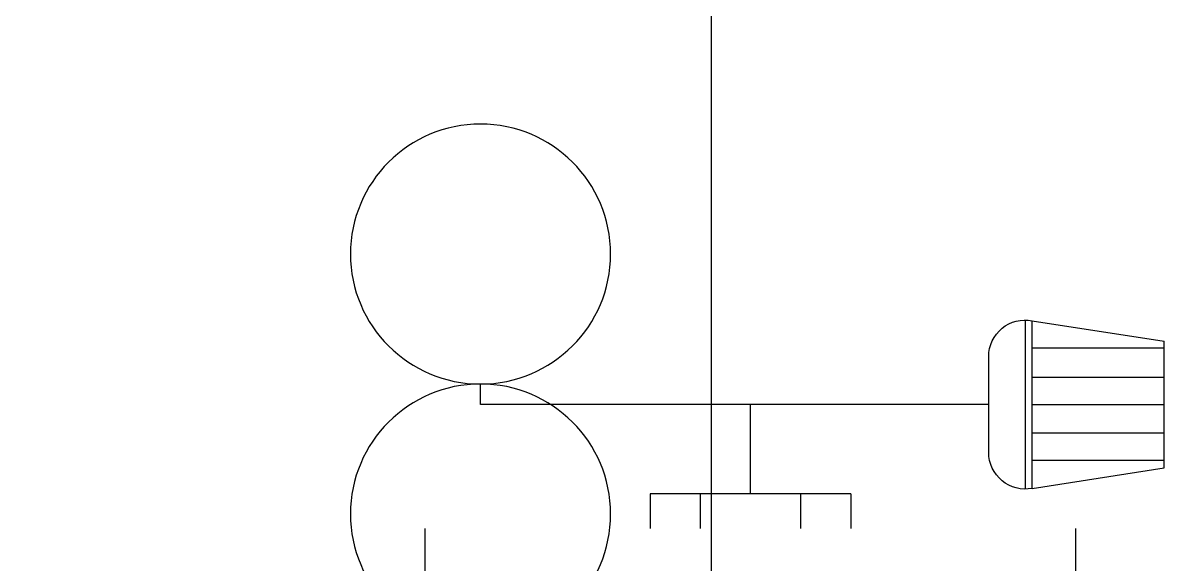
# Model space of a CAD drawing. Header units: inches. Extents: x 21 to 38546, y 13 to 15001.
# Drawn here: x 4358.75 to 4380.69, y 1287.09 to 1297.51 of the extents above; entities that cross this region are included whole.
import ezdxf

# ---------------------------------------------------------------- set-up
doc = ezdxf.new("R2010")
doc.units = ezdxf.units.IN
doc.header["$MEASUREMENT"] = 0
for name, color, linetype in [('pex_boru_dönüş', 5, 'Continuous'), ('pex_boru_gidiş', 1, 'Continuous'), ('RAST-IST-RADYATÖR-DİNAMİK BLOK', 83, 'Continuous')]:
    doc.layers.add(name, color=color, linetype=linetype)

# ---------------------------------------------------------------- blocks, each defined once
blk = doc.blocks.new('IS_RADYATOR-PLAN-40')
at = {"layer": 'RAST-IST-RADYATÖR-DİNAMİK BLOK', "color": 10}
for centre in [(-10.28, 11.439), (-5.28, 11.439)]:
    blk.add_circle(centre, 2.5, dxfattribs=at)
blk = doc.blocks.new('IS_RADYATOR-PLAN-50')
at = {"layer": 'RAST-IST-RADYATÖR-DİNAMİK BLOK', "color": 10}
for centre in [(-10.28, 11.439), (-5.28, 11.439)]:
    blk.add_circle(centre, 2.5, dxfattribs=at)
blk = doc.blocks.new('IS_RADYATOR-PLAN-60')
at = {"layer": 'RAST-IST-RADYATÖR-DİNAMİK BLOK', "color": 10}
for centre in [(-10.28, 11.439), (-5.28, 11.439)]:
    blk.add_circle(centre, 2.5, dxfattribs=at)
blk = doc.blocks.new('IS_RADYATOR-PLAN-70')
at = {"layer": 'RAST-IST-RADYATÖR-DİNAMİK BLOK', "color": 10}
for centre in [(-10.28, 11.439), (-5.28, 11.439)]:
    blk.add_circle(centre, 2.5, dxfattribs=at)
blk = doc.blocks.new('IS_RADYATOR-PLAN-80')
at = {"layer": 'RAST-IST-RADYATÖR-DİNAMİK BLOK', "color": 10}
for centre in [(-10.28, 11.439), (-5.28, 11.439)]:
    blk.add_circle(centre, 2.5, dxfattribs=at)
blk = doc.blocks.new('IS_RADYATOR-PLAN-90')
at = {"layer": 'RAST-IST-RADYATÖR-DİNAMİK BLOK', "color": 10}
for centre in [(-10.28, 11.439), (-5.28, 11.439)]:
    blk.add_circle(centre, 2.5, dxfattribs=at)
blk = doc.blocks.new('IS_RADYATOR-PLAN-100')
at = {"layer": 'RAST-IST-RADYATÖR-DİNAMİK BLOK', "color": 10}
for centre in [(-10.28, 11.439), (-5.28, 11.439)]:
    blk.add_circle(centre, 2.5, dxfattribs=at)
blk = doc.blocks.new('IS_RADYATOR-PLAN-110')
at = {"layer": 'RAST-IST-RADYATÖR-DİNAMİK BLOK', "color": 10}
for centre in [(-10.28, 11.439), (-5.28, 11.439)]:
    blk.add_circle(centre, 2.5, dxfattribs=at)
blk = doc.blocks.new('IS_RADYATOR-PLAN-120')
at = {"layer": 'RAST-IST-RADYATÖR-DİNAMİK BLOK', "color": 10}
for centre in [(-10.28, 11.439), (-5.28, 11.439)]:
    blk.add_circle(centre, 2.5, dxfattribs=at)
blk = doc.blocks.new('IS_RADYATOR-PLAN-130')
at = {"layer": 'RAST-IST-RADYATÖR-DİNAMİK BLOK', "color": 10}
for centre in [(-10.28, 11.439), (-5.28, 11.439)]:
    blk.add_circle(centre, 2.5, dxfattribs=at)
blk = doc.blocks.new('IS_RADYATOR-PLAN-140')
at = {"layer": 'RAST-IST-RADYATÖR-DİNAMİK BLOK', "color": 10}
for centre in [(-10.28, 11.439), (-5.28, 11.439)]:
    blk.add_circle(centre, 2.5, dxfattribs=at)
blk = doc.blocks.new('IS_RADYATOR-PLAN-150')
at = {"layer": 'RAST-IST-RADYATÖR-DİNAMİK BLOK', "color": 7}
for p, q in [((-7.385, 11.439), (-7.78, 11.439)), ((-7.385, 1.67), (-7.385, 11.439)), ((-5.668, 6.25), (-7.385, 6.25)), ((-6.462, 1.67), (-8.309, 1.67)), ((-9.011, 0.968), (-5.76, 0.968)), ((-5.773, 0.833), (-8.998, 0.833)), ((-8.998, 0.833), (-8.603, -1.704)), ((-8.467, -1.704), (-8.467, 0.833)), ((-7.906, -1.704), (-7.906, 0.833)), ((-7.381, -1.704), (-7.381, 0.833)), ((-6.832, -1.704), (-6.832, 0.833)), ((-6.308, -1.704), (-6.308, 0.833)), ((-5.773, 0.833), (-6.168, -1.704)), ((-6.168, -1.704), (-8.603, -1.704))]:
    blk.add_line(p, q, dxfattribs=at)
at = {"layer": 'RAST-IST-RADYATÖR-DİNAMİK BLOK'}
for p, q in [((-5.668, 7.214), (-5.668, 8.178)), ((-5.668, 8.178), (-5, 8.178)), ((-5.668, 5.286), (-5.668, 7.214)), ((-5.668, 7.214), (-5, 7.214)), ((-5.668, 4.322), (-5.668, 5.286)), ((-5.668, 5.286), (-5, 5.286)), ((-5.668, 4.322), (-5, 4.322))]:
    blk.add_line(p, q, dxfattribs=at)
blk.add_lwpolyline([(-5, 0), (145, 0), (145, 12.5), (-5, 12.5)], dxfattribs=at)
at = {"layer": 'RAST-IST-RADYATÖR-DİNAMİK BLOK', "color": 10}
blk.add_circle((-10.28, 11.439), 2.5, dxfattribs=at)
at = {"layer": 'RAST-IST-RADYATÖR-DİNAMİK BLOK', "color": 7}
for centre, start, end in [((-8.309, 0.968), 90, 191.1518), ((-6.462, 0.968), 348.8482, 90)]:
    blk.add_arc(centre, 0.702, start, end, dxfattribs=at)
blk = doc.blocks.new('IS_RADYATOR-PLAN-160')
at = {"layer": 'RAST-IST-RADYATÖR-DİNAMİK BLOK', "color": 7}
for p, q in [((-7.385, 11.439), (-7.78, 11.439)), ((-7.385, 1.67), (-7.385, 11.439)), ((-5.668, 6.25), (-7.385, 6.25)), ((-6.462, 1.67), (-8.309, 1.67)), ((-9.011, 0.968), (-5.76, 0.968)), ((-5.773, 0.833), (-8.998, 0.833)), ((-8.998, 0.833), (-8.603, -1.704)), ((-8.467, -1.704), (-8.467, 0.833)), ((-7.906, -1.704), (-7.906, 0.833)), ((-7.381, -1.704), (-7.381, 0.833)), ((-6.832, -1.704), (-6.832, 0.833)), ((-6.308, -1.704), (-6.308, 0.833)), ((-5.773, 0.833), (-6.168, -1.704)), ((-6.168, -1.704), (-8.603, -1.704))]:
    blk.add_line(p, q, dxfattribs=at)
at = {"layer": 'RAST-IST-RADYATÖR-DİNAMİK BLOK'}
for p, q in [((-5.668, 7.214), (-5.668, 8.178)), ((-5.668, 8.178), (-5, 8.178)), ((-5.668, 5.286), (-5.668, 7.214)), ((-5.668, 7.214), (-5, 7.214)), ((-5.668, 4.322), (-5.668, 5.286)), ((-5.668, 5.286), (-5, 5.286)), ((-5.668, 4.322), (-5, 4.322))]:
    blk.add_line(p, q, dxfattribs=at)
blk.add_lwpolyline([(-5, 0), (155, 0), (155, 12.5), (-5, 12.5)], dxfattribs=at)
at = {"layer": 'RAST-IST-RADYATÖR-DİNAMİK BLOK', "color": 10}
blk.add_circle((-10.28, 11.439), 2.5, dxfattribs=at)
at = {"layer": 'RAST-IST-RADYATÖR-DİNAMİK BLOK', "color": 7}
for centre, start, end in [((-8.309, 0.968), 90, 191.1518), ((-6.462, 0.968), 348.8482, 90)]:
    blk.add_arc(centre, 0.702, start, end, dxfattribs=at)
blk = doc.blocks.new('IS_RADYATOR-PLAN-170')
at = {"layer": 'RAST-IST-RADYATÖR-DİNAMİK BLOK', "color": 7}
for p, q in [((-7.385, 11.439), (-7.78, 11.439)), ((-7.385, 1.67), (-7.385, 11.439)), ((-5.668, 6.25), (-7.385, 6.25)), ((-6.462, 1.67), (-8.309, 1.67)), ((-9.011, 0.968), (-5.76, 0.968)), ((-5.773, 0.833), (-8.998, 0.833)), ((-8.998, 0.833), (-8.603, -1.704)), ((-8.467, -1.704), (-8.467, 0.833)), ((-7.906, -1.704), (-7.906, 0.833)), ((-7.381, -1.704), (-7.381, 0.833)), ((-6.832, -1.704), (-6.832, 0.833)), ((-6.308, -1.704), (-6.308, 0.833)), ((-5.773, 0.833), (-6.168, -1.704)), ((-6.168, -1.704), (-8.603, -1.704))]:
    blk.add_line(p, q, dxfattribs=at)
at = {"layer": 'RAST-IST-RADYATÖR-DİNAMİK BLOK'}
for p, q in [((-5.668, 7.214), (-5.668, 8.178)), ((-5.668, 8.178), (-5, 8.178)), ((-5.668, 5.286), (-5.668, 7.214)), ((-5.668, 7.214), (-5, 7.214)), ((-5.668, 4.322), (-5.668, 5.286)), ((-5.668, 5.286), (-5, 5.286)), ((-5.668, 4.322), (-5, 4.322))]:
    blk.add_line(p, q, dxfattribs=at)
blk.add_lwpolyline([(-5, 0), (165, 0), (165, 12.5), (-5, 12.5)], dxfattribs=at)
at = {"layer": 'RAST-IST-RADYATÖR-DİNAMİK BLOK', "color": 10}
blk.add_circle((-10.28, 11.439), 2.5, dxfattribs=at)
at = {"layer": 'RAST-IST-RADYATÖR-DİNAMİK BLOK', "color": 7}
for centre, start, end in [((-8.309, 0.968), 90, 191.1518), ((-6.462, 0.968), 348.8482, 90)]:
    blk.add_arc(centre, 0.702, start, end, dxfattribs=at)
blk = doc.blocks.new('IS_RADYATOR-PLAN-180')
at = {"layer": 'RAST-IST-RADYATÖR-DİNAMİK BLOK', "color": 7}
for p, q in [((-7.385, 11.439), (-7.78, 11.439)), ((-7.385, 1.67), (-7.385, 11.439)), ((-5.668, 6.25), (-7.385, 6.25)), ((-6.462, 1.67), (-8.309, 1.67)), ((-9.011, 0.968), (-5.76, 0.968)), ((-5.773, 0.833), (-8.998, 0.833)), ((-8.998, 0.833), (-8.603, -1.704)), ((-8.467, -1.704), (-8.467, 0.833)), ((-7.906, -1.704), (-7.906, 0.833)), ((-7.381, -1.704), (-7.381, 0.833)), ((-6.832, -1.704), (-6.832, 0.833)), ((-6.308, -1.704), (-6.308, 0.833)), ((-5.773, 0.833), (-6.168, -1.704)), ((-6.168, -1.704), (-8.603, -1.704))]:
    blk.add_line(p, q, dxfattribs=at)
at = {"layer": 'RAST-IST-RADYATÖR-DİNAMİK BLOK'}
for p, q in [((-5.668, 7.214), (-5.668, 8.178)), ((-5.668, 8.178), (-5, 8.178)), ((-5.668, 5.286), (-5.668, 7.214)), ((-5.668, 7.214), (-5, 7.214)), ((-5.668, 4.322), (-5.668, 5.286)), ((-5.668, 5.286), (-5, 5.286)), ((-5.668, 4.322), (-5, 4.322))]:
    blk.add_line(p, q, dxfattribs=at)
blk.add_lwpolyline([(-5, 0), (175, 0), (175, 12.5), (-5, 12.5)], dxfattribs=at)
at = {"layer": 'RAST-IST-RADYATÖR-DİNAMİK BLOK', "color": 10}
blk.add_circle((-10.28, 11.439), 2.5, dxfattribs=at)
at = {"layer": 'RAST-IST-RADYATÖR-DİNAMİK BLOK', "color": 7}
for centre, start, end in [((-8.309, 0.968), 90, 191.1518), ((-6.462, 0.968), 348.8482, 90)]:
    blk.add_arc(centre, 0.702, start, end, dxfattribs=at)
blk = doc.blocks.new('IS_RADYATOR-PLAN-190')
at = {"layer": 'RAST-IST-RADYATÖR-DİNAMİK BLOK', "color": 7}
for p, q in [((-7.385, 11.439), (-7.78, 11.439)), ((-7.385, 1.67), (-7.385, 11.439)), ((-5.668, 6.25), (-7.385, 6.25)), ((-6.462, 1.67), (-8.309, 1.67)), ((-9.011, 0.968), (-5.76, 0.968)), ((-5.773, 0.833), (-8.998, 0.833)), ((-8.998, 0.833), (-8.603, -1.704)), ((-8.467, -1.704), (-8.467, 0.833)), ((-7.906, -1.704), (-7.906, 0.833)), ((-7.381, -1.704), (-7.381, 0.833)), ((-6.832, -1.704), (-6.832, 0.833)), ((-6.308, -1.704), (-6.308, 0.833)), ((-5.773, 0.833), (-6.168, -1.704)), ((-6.168, -1.704), (-8.603, -1.704))]:
    blk.add_line(p, q, dxfattribs=at)
at = {"layer": 'RAST-IST-RADYATÖR-DİNAMİK BLOK'}
for p, q in [((-5.668, 7.214), (-5.668, 8.178)), ((-5.668, 8.178), (-5, 8.178)), ((-5.668, 5.286), (-5.668, 7.214)), ((-5.668, 7.214), (-5, 7.214)), ((-5.668, 4.322), (-5.668, 5.286)), ((-5.668, 5.286), (-5, 5.286)), ((-5.668, 4.322), (-5, 4.322))]:
    blk.add_line(p, q, dxfattribs=at)
blk.add_lwpolyline([(-5, 0), (185, 0), (185, 12.5), (-5, 12.5)], dxfattribs=at)
at = {"layer": 'RAST-IST-RADYATÖR-DİNAMİK BLOK', "color": 10}
blk.add_circle((-10.28, 11.439), 2.5, dxfattribs=at)
at = {"layer": 'RAST-IST-RADYATÖR-DİNAMİK BLOK', "color": 7}
for centre, start, end in [((-8.309, 0.968), 90, 191.1518), ((-6.462, 0.968), 348.8482, 90)]:
    blk.add_arc(centre, 0.702, start, end, dxfattribs=at)
blk = doc.blocks.new('IS_RADYATOR-PLAN-200')
at = {"layer": 'RAST-IST-RADYATÖR-DİNAMİK BLOK', "color": 7}
for p, q in [((-2.385, 11.439), (-2.78, 11.439)), ((-2.385, 1.67), (-2.385, 11.439)), ((-0.668, 6.25), (-2.385, 6.25)), ((-1.462, 1.67), (-3.309, 1.67)), ((-4.011, 0.968), (-0.76, 0.968)), ((-0.773, 0.833), (-3.998, 0.833)), ((-3.998, 0.833), (-3.603, -1.704)), ((-3.467, -1.704), (-3.467, 0.833)), ((-2.906, -1.704), (-2.906, 0.833)), ((-2.381, -1.704), (-2.381, 0.833)), ((-1.832, -1.704), (-1.832, 0.833)), ((-1.308, -1.704), (-1.308, 0.833)), ((-0.773, 0.833), (-1.168, -1.704)), ((-1.168, -1.704), (-3.603, -1.704))]:
    blk.add_line(p, q, dxfattribs=at)
at = {"layer": 'RAST-IST-RADYATÖR-DİNAMİK BLOK'}
for p, q in [((-0.668, 7.214), (-0.668, 8.178)), ((-0.668, 8.178), (0, 8.178)), ((-0.668, 5.286), (-0.668, 7.214)), ((-0.668, 7.214), (0, 7.214)), ((-0.668, 4.322), (-0.668, 5.286)), ((-0.668, 5.286), (0, 5.286)), ((-0.668, 4.322), (0, 4.322))]:
    blk.add_line(p, q, dxfattribs=at)
blk.add_lwpolyline([(0, 0), (200, 0), (200, 12.5), (0, 12.5)], dxfattribs=at)
at = {"layer": 'RAST-IST-RADYATÖR-DİNAMİK BLOK', "color": 10}
blk.add_circle((-5.28, 11.439), 2.5, dxfattribs=at)
at = {"layer": 'RAST-IST-RADYATÖR-DİNAMİK BLOK', "color": 7}
for centre, start, end in [((-3.309, 0.968), 90, 191.1518), ((-1.462, 0.968), 348.8482, 90)]:
    blk.add_arc(centre, 0.702, start, end, dxfattribs=at)
blk = doc.blocks.new('IS_U4727')
for name, p in [('IS_RADYATOR-PLAN-40', (0, 0)), ('IS_RADYATOR-PLAN-50', (0, 0)), ('IS_RADYATOR-PLAN-60', (0, 0)), ('IS_RADYATOR-PLAN-70', (0, 0)), ('IS_RADYATOR-PLAN-80', (0, 0)), ('IS_RADYATOR-PLAN-90', (0, 0)), ('IS_RADYATOR-PLAN-100', (0, 0)), ('IS_RADYATOR-PLAN-110', (0, 0)), ('IS_RADYATOR-PLAN-120', (0, 0)), ('IS_RADYATOR-PLAN-130', (0, 0)), ('IS_RADYATOR-PLAN-140', (0, 0)), ('IS_RADYATOR-PLAN-150', (0, 0)), ('IS_RADYATOR-PLAN-160', (0, 0)), ('IS_RADYATOR-PLAN-170', (0, 0)), ('IS_RADYATOR-PLAN-180', (0, 0)), ('IS_RADYATOR-PLAN-190', (0, 0)), ('IS_RADYATOR-PLAN-200', (-5, 0))]:
    blk.add_blockref(name, p)

msp = doc.modelspace()

# ---------------------------------------------------------------- linework, layer by layer
at = {"layer": 'pex_boru_dönüş'}
for points in [[(4535.784, 1876.331), (4535.784, 1818.231), (4148.884, 1818.231), (4148.884, 1014.263), (4371.988, 1014.263), (4371.988, 1290.78)], [(4545.784, 1876.331), (4545.784, 1808.231), (4388.884, 1808.231), (4388.884, 1014.263), (4371.988, 1014.263), (4371.988, 1520.78)]]:
    msp.add_lwpolyline(points, dxfattribs=at)
at = {"layer": 'pex_boru_gidiş'}
for points in [[(4540.784, 1869.331), (4540.784, 1813.231), (4153.884, 1813.231), (4153.884, 1014.263), (4371.988, 1014.263), (4371.988, 1295.78)], [(4550.784, 1869.331), (4550.784, 1803.231), (4393.884, 1803.231), (4393.884, 1014.263), (4371.988, 1014.263), (4371.988, 1525.78)]]:
    msp.add_lwpolyline(points, dxfattribs=at)

# ---------------------------------------------------------------- block references
at = {"layer": 'RAST-IST-RADYATÖR-DİNAMİK BLOK', "xscale": -1, "rotation": 90}
msp.add_blockref('IS_U4727', (4378.988, 1282.78), dxfattribs=at)

doc.saveas('drawing.dxf')
